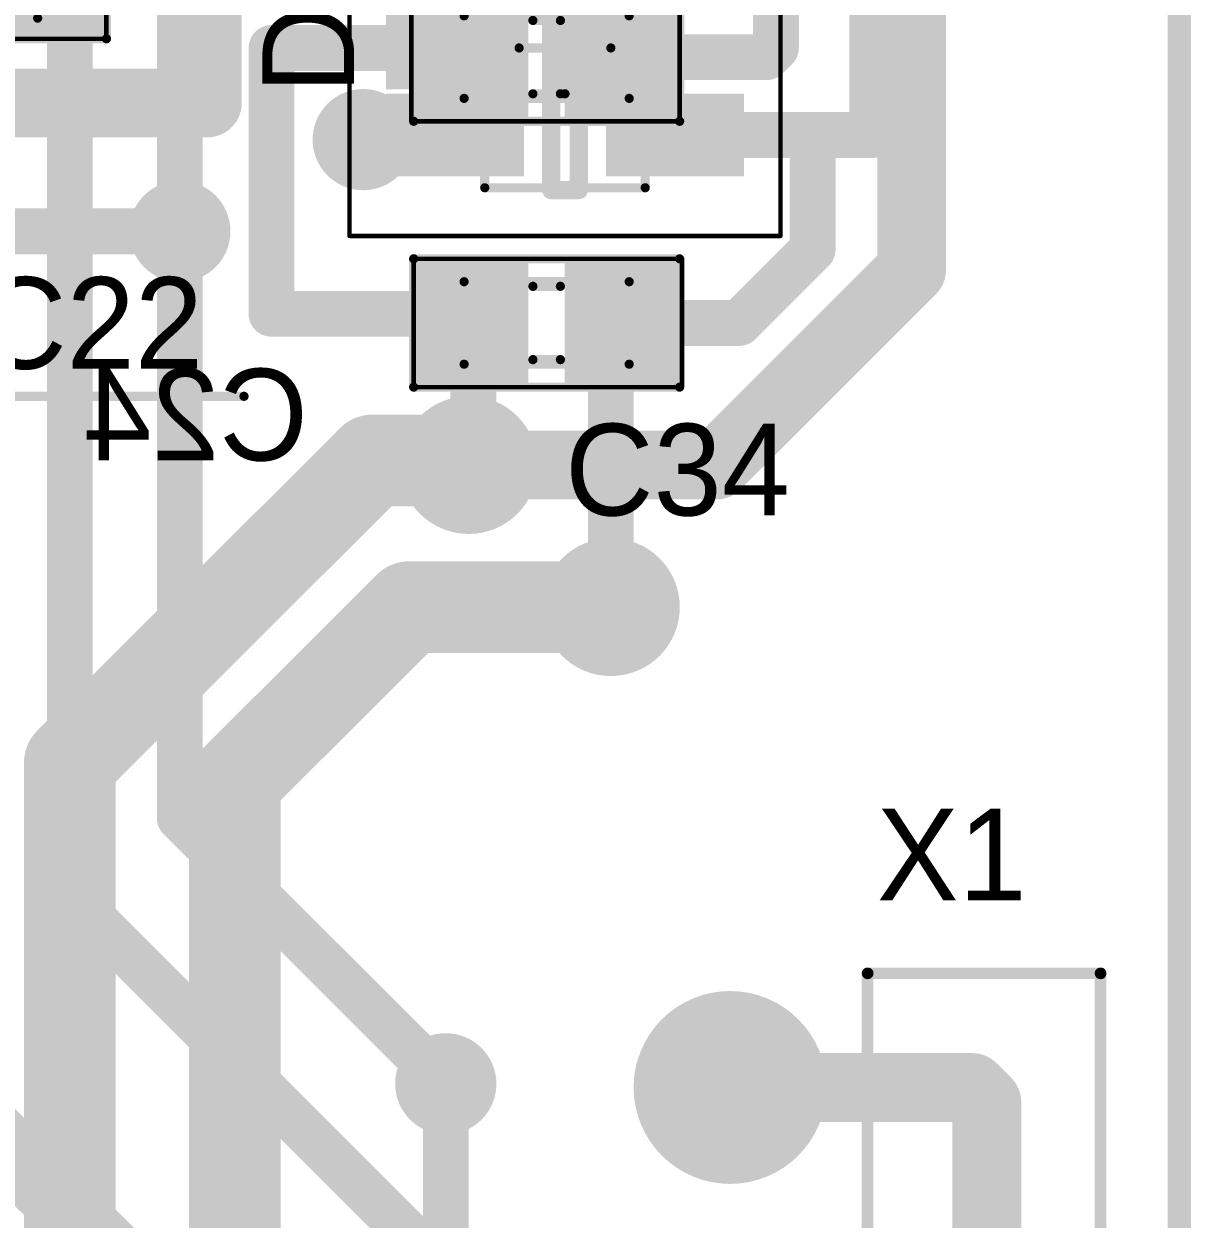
# Model space of a CAD drawing. Header units: millimetres. Extents: x 29.9 to 75.1, y 29.9 to 100.1.
# Drawn here: x 62.4 to 75.13, y 72.42 to 85.46 of the extents above; entities that cross this region are included whole.
import ezdxf

# ---------------------------------------------------------------- set-up
doc = ezdxf.new("R2010")
doc.units = ezdxf.units.MM
for name, color, linetype in [('BottomLayer', 5, 'Continuous'), ('BottomOverlay', 54, 'Continuous'), ('BottomPaste', 16, 'Continuous'), ('BottomSolder', 6, 'Continuous'), ('Mechanical1', 6, 'Continuous'), ('Mechanical13', 56, 'Continuous'), ('Mechanical15', 56, 'Continuous'), ('MultiLayer', 9, 'Continuous'), ('PadHoleLayer', 156, 'Continuous'), ('TopLayer', 1, 'Continuous'), ('TopOverlay', 2, 'Continuous'), ('TopPaste', 8, 'Continuous'), ('TopSolder', 216, 'Continuous'), ('ViaHoleLayer', 16, 'Continuous')]:
    doc.layers.add(name, color=color, linetype=linetype)

# ---------------------------------------------------------------- blocks, each defined once
blk = doc.blocks.new('PLS_R_1X8__22_28_9080_MPLEX__1223')
at = {"layer": 'BottomLayer', "const_width": 0.95}
blk.add_lwpolyline([(10.955, 0, 1), (11.905, 0, 1)], format="xyb", close=True, dxfattribs=at)
at = {"layer": 'BottomSolder', "const_width": 1.052}
blk.add_lwpolyline([(10.904, 0, 1), (11.956, 0, 1)], format="xyb", close=True, dxfattribs=at)
at = {"layer": 'MultiLayer', "const_width": 0.95}
blk.add_lwpolyline([(10.955, 0, 1), (11.905, 0, 1)], format="xyb", close=True, dxfattribs=at)
at = {"layer": 'PadHoleLayer', "const_width": 0.5}
blk.add_lwpolyline([(11.18, 0, 1), (11.68, 0, 1)], format="xyb", close=True, dxfattribs=at)
at = {"layer": 'TopLayer', "const_width": 0.95}
blk.add_lwpolyline([(10.955, 0, 1), (11.905, 0, 1)], format="xyb", close=True, dxfattribs=at)
at = {"layer": 'TopOverlay', "const_width": 0.127}
for points in [[(-7.62, -1.5), (12.675, -1.5)], [(12.675, -1.5), (12.675, -4.04)], [(-7.62, -4.04), (12.675, -4.04)]]:
    blk.add_lwpolyline(points, dxfattribs=at)
at = {"layer": 'TopOverlay', "const_width": 0.0635}
for points in [[(12.643, -1.5, 1), (12.707, -1.5, 1)], [(12.643, -1.5, 1), (12.707, -1.5, 1)], [(12.643, -4.04, 1), (12.707, -4.04, 1)], [(12.643, -4.04, 1), (12.707, -4.04, 1)]]:
    blk.add_lwpolyline(points, format="xyb", close=True, dxfattribs=at)
at = {"layer": 'TopSolder', "const_width": 1.052}
blk.add_lwpolyline([(10.904, 0, 1), (11.956, 0, 1)], format="xyb", close=True, dxfattribs=at)
blk = doc.blocks.new('TI_DBV5_M_1261')
at = {"layer": 'Mechanical13', "const_width": 0.1}
for points in [[(-0.875, -1.525), (-0.875, 1.525)], [(-0.875, 1.525), (0.875, 1.525)], [(0.875, -1.525), (0.875, 1.525)], [(-0.875, -1.525), (0.875, -1.525)]]:
    blk.add_lwpolyline(points, dxfattribs=at)
at = {"layer": 'Mechanical13', "const_width": 0.05}
for points in [[(-0.9, 1.525, 1), (-0.85, 1.525, 1)], [(-0.9, 1.525, 1), (-0.85, 1.525, 1)], [(0.85, 1.525, 1), (0.9, 1.525, 1)], [(0.85, 1.525, 1), (0.9, 1.525, 1)], [(-0.9, -1.525, 1), (-0.85, -1.525, 1)], [(-0.9, -1.525, 1), (-0.85, -1.525, 1)], [(0.85, -1.525, 1), (0.9, -1.525, 1)], [(0.85, -1.525, 1), (0.9, -1.525, 1)]]:
    blk.add_lwpolyline(points, format="xyb", close=True, dxfattribs=at)
at = {"layer": 'Mechanical15'}
for points, const_width in [([(-2.35, -2.05), (-2.35, 2.05)], 0.05), ([(-2.35, 2.05), (2.35, 2.05)], 0.05), ([(2.35, -2.05), (2.35, 2.05)], 0.05), ([(0, -0.5), (0, 0.5)], 0.1), ([(-0.5, 0), (0.5, 0)], 0.1), ([(-2.35, -2.05), (2.35, -2.05)], 0.05)]:
    blk.add_lwpolyline(points, dxfattribs=dict(at, const_width=const_width))
for points, const_width in [([(-2.362, 2.05, 1), (-2.338, 2.05, 1)], 0.025), ([(-2.362, 2.05, 1), (-2.338, 2.05, 1)], 0.025), ([(2.338, 2.05, 1), (2.362, 2.05, 1)], 0.025), ([(2.338, 2.05, 1), (2.362, 2.05, 1)], 0.025), ([(-0.025, 0.5, 1), (0.025, 0.5, 1)], 0.05), ([(-0.525, 0, 1), (-0.475, 0, 1)], 0.05), ([(0.475, 0, 1), (0.525, 0, 1)], 0.05), ([(-0.025, -0.5, 1), (0.025, -0.5, 1)], 0.05), ([(-2.362, -2.05, 1), (-2.338, -2.05, 1)], 0.025), ([(-2.362, -2.05, 1), (-2.338, -2.05, 1)], 0.025), ([(2.338, -2.05, 1), (2.362, -2.05, 1)], 0.025), ([(2.338, -2.05, 1), (2.362, -2.05, 1)], 0.025)]:
    blk.add_lwpolyline(points, format="xyb", close=True, dxfattribs=dict(at, const_width=const_width))
at = {"layer": 'TopLayer'}
for points in [[(-0.55, 0.6), (-0.55, 1.3), (-1.85, 0.6), (-1.85, 1.3)], [(1.85, 0.6), (1.85, 1.3), (0.55, 0.6), (0.55, 1.3)], [(-0.55, -0.35), (-0.55, 0.35), (-1.85, -0.35), (-1.85, 0.35)], [(-0.55, -1.3), (-0.55, -0.6), (-1.85, -1.3), (-1.85, -0.6)], [(1.85, -1.3), (1.85, -0.6), (0.55, -1.3), (0.55, -0.6)]]:
    blk.add_solid(points, dxfattribs=at)
at = {"layer": 'TopOverlay'}
for points, const_width in [([(-1.075, 1.85, 1), (-1.325, 1.85, 1)], 0.25), ([(-1.388, 1.85, 1), (-1.263, 1.85, 1)], 0.125), ([(-1.137, 1.85, 1), (-1.012, 1.85, 1)], 0.125), ([(-0.2, 1.55, 1), (-0.1, 1.55, 1)], 0.1), ([(-0.2, 1.55, 1), (-0.1, 1.55, 1)], 0.1), ([(0.1, 1.55, 1), (0.2, 1.55, 1)], 0.1), ([(0.1, 1.55, 1), (0.2, 1.55, 1)], 0.1), ([(-0.2, -1.55, 1), (-0.1, -1.55, 1)], 0.1), ([(-0.2, -1.55, 1), (-0.1, -1.55, 1)], 0.1), ([(0.1, -1.55, 1), (0.2, -1.55, 1)], 0.1), ([(0.1, -1.55, 1), (0.2, -1.55, 1)], 0.1)]:
    blk.add_lwpolyline(points, format="xyb", close=True, dxfattribs=dict(at, const_width=const_width))
at = {"layer": 'TopOverlay', "const_width": 0.2}
for points in [[(-0.15, 1.55), (0.15, 1.55)], [(-0.15, -1.55), (-0.15, 1.55)], [(0.15, -1.55), (0.15, 1.55)], [(-0.15, -1.55), (0.15, -1.55)]]:
    blk.add_lwpolyline(points, dxfattribs=at)
at = {"layer": 'TopPaste'}
for points in [[(-0.55, 0.6), (-0.55, 1.3), (-1.85, 0.6), (-1.85, 1.3)], [(1.85, 0.6), (1.85, 1.3), (0.55, 0.6), (0.55, 1.3)], [(-0.55, -0.35), (-0.55, 0.35), (-1.85, -0.35), (-1.85, 0.35)], [(-0.55, -1.3), (-0.55, -0.6), (-1.85, -1.3), (-1.85, -0.6)], [(1.85, -1.3), (1.85, -0.6), (0.55, -1.3), (0.55, -0.6)]]:
    blk.add_solid(points, dxfattribs=at)
at = {"layer": 'TopSolder'}
for points in [[(-0.448, 0.498), (-0.448, 1.402), (-1.952, 0.498), (-1.952, 1.402)], [(1.952, 0.498), (1.952, 1.402), (0.448, 0.498), (0.448, 1.402)], [(-0.448, -0.452), (-0.448, 0.452), (-1.952, -0.452), (-1.952, 0.452)], [(-0.448, -1.402), (-0.448, -0.498), (-1.952, -1.402), (-1.952, -0.498)], [(1.952, -1.402), (1.952, -0.498), (0.448, -1.402), (0.448, -0.498)]]:
    blk.add_solid(points, dxfattribs=at)
blk = doc.blocks.new('SMD_C_0603_B_1275')
at = {"layer": 'BottomLayer'}
for points in [[(-1.3, 0.55), (-1.3, -0.55), (-0.3, 0.55), (-0.3, -0.55)], [(0.3, 0.55), (0.3, -0.55), (1.3, 0.55), (1.3, -0.55)]]:
    blk.add_solid(points, dxfattribs=at)
at = {"layer": 'BottomOverlay', "const_width": 0.1}
for points in [[(-1.45, 0.7), (1.45, 0.7)], [(-1.45, -0.7), (-1.45, 0.7)], [(1.45, -0.7), (1.45, 0.7)], [(-0.15, 0.4), (0.15, 0.4)], [(-0.15, -0.4), (0.15, -0.4)], [(-1.45, -0.7), (1.45, -0.7)]]:
    blk.add_lwpolyline(points, dxfattribs=at)
at = {"layer": 'BottomOverlay', "const_width": 0.05}
for points in [[(-1.475, 0.7, 1), (-1.425, 0.7, 1)], [(-1.475, 0.7, 1), (-1.425, 0.7, 1)], [(1.425, 0.7, 1), (1.475, 0.7, 1)], [(1.425, 0.7, 1), (1.475, 0.7, 1)], [(-0.175, 0.4, 1), (-0.125, 0.4, 1)], [(0.125, 0.4, 1), (0.175, 0.4, 1)], [(-0.175, -0.4, 1), (-0.125, -0.4, 1)], [(0.125, -0.4, 1), (0.175, -0.4, 1)], [(-1.475, -0.7, 1), (-1.425, -0.7, 1)], [(-1.475, -0.7, 1), (-1.425, -0.7, 1)], [(1.425, -0.7, 1), (1.475, -0.7, 1)], [(1.425, -0.7, 1), (1.475, -0.7, 1)]]:
    blk.add_lwpolyline(points, format="xyb", close=True, dxfattribs=at)
at = {"layer": 'BottomPaste'}
for points in [[(-1.3, 0.55), (-1.3, -0.55), (-0.3, 0.55), (-0.3, -0.55)], [(0.3, 0.55), (0.3, -0.55), (1.3, 0.55), (1.3, -0.55)]]:
    blk.add_solid(points, dxfattribs=at)
at = {"layer": 'BottomSolder'}
for points in [[(-1.402, 0.652), (-1.402, -0.652), (-0.198, 0.652), (-0.198, -0.652)], [(0.198, 0.652), (0.198, -0.652), (1.402, 0.652), (1.402, -0.652)]]:
    blk.add_solid(points, dxfattribs=at)
at = {"layer": 'Mechanical13', "const_width": 0.1}
for points in [[(-0.9, 0.45), (0.9, 0.45)], [(-0.9, -0.45), (-0.9, 0.45)], [(0.9, -0.45), (0.9, 0.45)], [(-0.9, -0.45), (0.9, -0.45)]]:
    blk.add_lwpolyline(points, dxfattribs=at)
at = {"layer": 'Mechanical13', "const_width": 0.05}
for points in [[(-0.925, 0.45, 1), (-0.875, 0.45, 1)], [(-0.925, 0.45, 1), (-0.875, 0.45, 1)], [(0.875, 0.45, 1), (0.925, 0.45, 1)], [(0.875, 0.45, 1), (0.925, 0.45, 1)], [(-0.925, -0.45, 1), (-0.875, -0.45, 1)], [(-0.925, -0.45, 1), (-0.875, -0.45, 1)], [(0.875, -0.45, 1), (0.925, -0.45, 1)], [(0.875, -0.45, 1), (0.925, -0.45, 1)]]:
    blk.add_lwpolyline(points, format="xyb", close=True, dxfattribs=at)
at = {"layer": 'Mechanical15', "const_width": 0.05}
for points in [[(-1.475, 0.7), (1.45, 0.7)], [(-1.475, -0.7), (-1.475, 0.7)], [(1.45, -0.7), (1.45, 0.7)], [(-1.475, -0.7), (1.45, -0.7)]]:
    blk.add_lwpolyline(points, dxfattribs=at)
at = {"layer": 'Mechanical15', "const_width": 0.025}
for points in [[(-1.488, 0.7, 1), (-1.463, 0.7, 1)], [(-1.488, 0.7, 1), (-1.463, 0.7, 1)], [(1.438, 0.7, 1), (1.462, 0.7, 1)], [(1.438, 0.7, 1), (1.462, 0.7, 1)], [(-1.488, -0.7, 1), (-1.463, -0.7, 1)], [(-1.488, -0.7, 1), (-1.463, -0.7, 1)], [(1.438, -0.7, 1), (1.462, -0.7, 1)], [(1.438, -0.7, 1), (1.462, -0.7, 1)]]:
    blk.add_lwpolyline(points, format="xyb", close=True, dxfattribs=at)
blk = doc.blocks.new('SMD_C_0603_1276')
at = {"layer": 'Mechanical13', "const_width": 0.1}
for points in [[(0.9, 0.45), (-0.9, 0.45)], [(-0.9, 0.45), (-0.9, -0.45)], [(0.9, 0.45), (0.9, -0.45)], [(0.9, -0.45), (-0.9, -0.45)]]:
    blk.add_lwpolyline(points, dxfattribs=at)
at = {"layer": 'Mechanical13', "const_width": 0.05}
for points in [[(-0.925, 0.45, 1), (-0.875, 0.45, 1)], [(-0.925, 0.45, 1), (-0.875, 0.45, 1)], [(0.875, 0.45, 1), (0.925, 0.45, 1)], [(0.875, 0.45, 1), (0.925, 0.45, 1)], [(-0.925, -0.45, 1), (-0.875, -0.45, 1)], [(-0.925, -0.45, 1), (-0.875, -0.45, 1)], [(0.875, -0.45, 1), (0.925, -0.45, 1)], [(0.875, -0.45, 1), (0.925, -0.45, 1)]]:
    blk.add_lwpolyline(points, format="xyb", close=True, dxfattribs=at)
at = {"layer": 'Mechanical15', "const_width": 0.05}
for points in [[(1.45, 0.7), (-1.475, 0.7)], [(-1.475, 0.7), (-1.475, -0.7)], [(1.45, 0.7), (1.45, -0.7)], [(1.45, -0.7), (-1.475, -0.7)]]:
    blk.add_lwpolyline(points, dxfattribs=at)
at = {"layer": 'Mechanical15', "const_width": 0.025}
for points in [[(-1.488, 0.7, 1), (-1.463, 0.7, 1)], [(-1.488, 0.7, 1), (-1.463, 0.7, 1)], [(1.438, 0.7, 1), (1.462, 0.7, 1)], [(1.438, 0.7, 1), (1.462, 0.7, 1)], [(-1.488, -0.7, 1), (-1.463, -0.7, 1)], [(-1.488, -0.7, 1), (-1.463, -0.7, 1)], [(1.438, -0.7, 1), (1.462, -0.7, 1)], [(1.438, -0.7, 1), (1.462, -0.7, 1)]]:
    blk.add_lwpolyline(points, format="xyb", close=True, dxfattribs=at)
at = {"layer": 'TopLayer'}
for points in [[(-0.3, -0.55), (-0.3, 0.55), (-1.3, -0.55), (-1.3, 0.55)], [(1.3, -0.55), (1.3, 0.55), (0.3, -0.55), (0.3, 0.55)]]:
    blk.add_solid(points, dxfattribs=at)
at = {"layer": 'TopOverlay', "const_width": 0.1}
for points in [[(1.45, 0.7), (-1.45, 0.7)], [(-1.45, 0.7), (-1.45, -0.7)], [(1.45, 0.7), (1.45, -0.7)], [(0.15, 0.4), (-0.15, 0.4)], [(0.15, -0.4), (-0.15, -0.4)], [(1.45, -0.7), (-1.45, -0.7)]]:
    blk.add_lwpolyline(points, dxfattribs=at)
at = {"layer": 'TopOverlay', "const_width": 0.05}
for points in [[(-1.475, 0.7, 1), (-1.425, 0.7, 1)], [(-1.475, 0.7, 1), (-1.425, 0.7, 1)], [(1.425, 0.7, 1), (1.475, 0.7, 1)], [(1.425, 0.7, 1), (1.475, 0.7, 1)], [(-0.175, 0.4, 1), (-0.125, 0.4, 1)], [(0.125, 0.4, 1), (0.175, 0.4, 1)], [(-0.175, -0.4, 1), (-0.125, -0.4, 1)], [(0.125, -0.4, 1), (0.175, -0.4, 1)], [(-1.475, -0.7, 1), (-1.425, -0.7, 1)], [(-1.475, -0.7, 1), (-1.425, -0.7, 1)], [(1.425, -0.7, 1), (1.475, -0.7, 1)], [(1.425, -0.7, 1), (1.475, -0.7, 1)]]:
    blk.add_lwpolyline(points, format="xyb", close=True, dxfattribs=at)
at = {"layer": 'TopPaste'}
for points in [[(-0.3, -0.55), (-0.3, 0.55), (-1.3, -0.55), (-1.3, 0.55)], [(1.3, -0.55), (1.3, 0.55), (0.3, -0.55), (0.3, 0.55)]]:
    blk.add_solid(points, dxfattribs=at)
at = {"layer": 'TopSolder'}
for points in [[(-0.198, -0.652), (-0.198, 0.652), (-1.402, -0.652), (-1.402, 0.652)], [(1.402, -0.652), (1.402, 0.652), (0.198, -0.652), (0.198, 0.652)]]:
    blk.add_solid(points, dxfattribs=at)
blk = doc.blocks.new('SMD_C_0805_B_1305')
at = {"layer": 'BottomLayer'}
for points in [[(-1.65, 0.75), (-1.65, -0.75), (-0.45, 0.75), (-0.45, -0.75)], [(0.45, 0.75), (0.45, -0.75), (1.65, 0.75), (1.65, -0.75)]]:
    blk.add_solid(points, dxfattribs=at)
at = {"layer": 'BottomOverlay', "const_width": 0.1}
for points in [[(1.8, 0.9), (-1.8, 0.9)], [(-1.8, 0.9), (-1.8, -0.9)], [(1.8, 0.9), (1.8, -0.9)], [(0.35, 0.675), (-0.35, 0.675)], [(0.35, -0.675), (-0.35, -0.675)], [(1.8, -0.9), (-1.8, -0.9)]]:
    blk.add_lwpolyline(points, dxfattribs=at)
at = {"layer": 'BottomOverlay', "const_width": 0.05}
for points in [[(-1.825, 0.9, 1), (-1.775, 0.9, 1)], [(-1.825, 0.9, 1), (-1.775, 0.9, 1)], [(1.775, 0.9, 1), (1.825, 0.9, 1)], [(1.775, 0.9, 1), (1.825, 0.9, 1)], [(-0.375, 0.675, 1), (-0.325, 0.675, 1)], [(0.325, 0.675, 1), (0.375, 0.675, 1)], [(-0.375, -0.675, 1), (-0.325, -0.675, 1)], [(0.325, -0.675, 1), (0.375, -0.675, 1)], [(-1.825, -0.9, 1), (-1.775, -0.9, 1)], [(-1.825, -0.9, 1), (-1.775, -0.9, 1)], [(1.775, -0.9, 1), (1.825, -0.9, 1)], [(1.775, -0.9, 1), (1.825, -0.9, 1)]]:
    blk.add_lwpolyline(points, format="xyb", close=True, dxfattribs=at)
at = {"layer": 'BottomPaste'}
for points in [[(-1.65, 0.75), (-1.65, -0.75), (-0.45, 0.75), (-0.45, -0.75)], [(0.45, 0.75), (0.45, -0.75), (1.65, 0.75), (1.65, -0.75)]]:
    blk.add_solid(points, dxfattribs=at)
at = {"layer": 'BottomSolder'}
for points in [[(-1.752, 0.852), (-1.752, -0.852), (-0.348, 0.852), (-0.348, -0.852)], [(0.348, 0.852), (0.348, -0.852), (1.752, 0.852), (1.752, -0.852)]]:
    blk.add_solid(points, dxfattribs=at)
at = {"layer": 'Mechanical13', "const_width": 0.1}
for points in [[(-1.05, 0.675), (-1.05, -0.675)], [(1.05, 0.675), (-1.05, 0.675)], [(1.05, 0.675), (1.05, -0.675)], [(1.05, -0.675), (-1.05, -0.675)]]:
    blk.add_lwpolyline(points, dxfattribs=at)
at = {"layer": 'Mechanical13', "const_width": 0.05}
for points in [[(-1.075, 0.675, 1), (-1.025, 0.675, 1)], [(-1.075, 0.675, 1), (-1.025, 0.675, 1)], [(1.025, 0.675, 1), (1.075, 0.675, 1)], [(1.025, 0.675, 1), (1.075, 0.675, 1)], [(-1.075, -0.675, 1), (-1.025, -0.675, 1)], [(-1.075, -0.675, 1), (-1.025, -0.675, 1)], [(1.025, -0.675, 1), (1.075, -0.675, 1)], [(1.025, -0.675, 1), (1.075, -0.675, 1)]]:
    blk.add_lwpolyline(points, format="xyb", close=True, dxfattribs=at)
at = {"layer": 'Mechanical15', "const_width": 0.05}
for points in [[(-1.8, 0.9), (-1.8, -0.9)], [(1.825, 0.9), (-1.8, 0.9)], [(1.825, 0.9), (1.825, -0.9)], [(1.825, -0.9), (-1.8, -0.9)]]:
    blk.add_lwpolyline(points, dxfattribs=at)
at = {"layer": 'Mechanical15', "const_width": 0.025}
for points in [[(-1.812, 0.9, 1), (-1.787, 0.9, 1)], [(-1.812, 0.9, 1), (-1.787, 0.9, 1)], [(1.813, 0.9, 1), (1.837, 0.9, 1)], [(1.813, 0.9, 1), (1.837, 0.9, 1)], [(-1.812, -0.9, 1), (-1.787, -0.9, 1)], [(-1.812, -0.9, 1), (-1.787, -0.9, 1)], [(1.813, -0.9, 1), (1.837, -0.9, 1)], [(1.813, -0.9, 1), (1.837, -0.9, 1)]]:
    blk.add_lwpolyline(points, format="xyb", close=True, dxfattribs=at)

msp = doc.modelspace()

# ---------------------------------------------------------------- linework, layer by layer
at = {"layer": 'BottomLayer'}
for points, const_width in [([(72.079, 82.779), (72.079, 89.821)], 0.75), ([(64.4, 84.6), (64.4, 86.1)], 0.75), ([(70.6, 85.2), (70.6, 86.2)], 0.5), ([(70.5, 85.1), (70.6, 85.2)], 0.5), ([(67.3, 84.3), (67.3, 85.1)], 0.5), ([(68.9, 85.1), (70.5, 85.1)], 0.5), ([(60.5, 84.6), (64.4, 84.6)], 0.75), ([(67.2, 84.2), (67.3, 84.3)], 0.5), ([(66.1, 84.2), (67.2, 84.2)], 0.5), ([(61.8, 83.2), (64.1, 83.2)], 0.5), ([(69.95, 80.65), (72.079, 82.779)], 0.75), ([(62.9, 77.4), (66.2, 80.7)], 1), ([(66.2, 80.7), (67.2, 80.7)], 1), ([(67.2, 80.7), (67.25, 80.65)], 1), ([(67.25, 80.65), (69.95, 80.65)], 0.75), ([(64.7, 77.2), (66.6, 79.1)], 1), ([(66.6, 79.1), (68.8, 79.1)], 1), ([(62.9, 66.7), (62.9, 77.4)], 1), ([(64.7, 65.1), (64.7, 77.2)], 1), ([(70.1, 73.86), (72.74, 73.86)], 0.75), ([(72.74, 73.86), (72.9, 73.7)], 0.75), ([(67, 70.9), (67, 73.9)], 0.5), ([(72.9, 66.3), (72.9, 73.7)], 0.75)]:
    msp.add_lwpolyline(points, dxfattribs=dict(at, const_width=const_width))
for points, const_width in [([(70.475, 85.2, 1), (70.725, 85.2, 1)], 0.25), ([(70.475, 85.2, 1), (70.725, 85.2, 1)], 0.25), ([(67.175, 85.1, 1), (67.425, 85.1, 1)], 0.25), ([(68.775, 85.1, 1), (69.025, 85.1, 1)], 0.25), ([(70.375, 85.1, 1), (70.625, 85.1, 1)], 0.25), ([(70.375, 85.1, 1), (70.625, 85.1, 1)], 0.25), ([(64.213, 84.6, 1), (64.588, 84.6, 1)], 0.375), ([(64.213, 84.6, 1), (64.588, 84.6, 1)], 0.375), ([(65.875, 84.2, 1), (66.325, 84.2, 1)], 0.45), ([(67.175, 84.3, 1), (67.425, 84.3, 1)], 0.25), ([(67.175, 84.3, 1), (67.425, 84.3, 1)], 0.25), ([(65.975, 84.2, 1), (66.225, 84.2, 1)], 0.25), ([(67.075, 84.2, 1), (67.325, 84.2, 1)], 0.25), ([(67.075, 84.2, 1), (67.325, 84.2, 1)], 0.25), ([(63.875, 83.2, 1), (64.325, 83.2, 1)], 0.45), ([(63.975, 83.2, 1), (64.225, 83.2, 1)], 0.25), ([(71.892, 82.779, 1), (72.267, 82.779, 1)], 0.375), ([(71.892, 82.779, 1), (72.267, 82.779, 1)], 0.375), ([(66.925, 80.65, 1), (67.575, 80.65, 1)], 0.65), ([(65.95, 80.7, 1), (66.45, 80.7, 1)], 0.5), ([(65.95, 80.7, 1), (66.45, 80.7, 1)], 0.5), ([(66.95, 80.7, 1), (67.45, 80.7, 1)], 0.5), ([(66.95, 80.7, 1), (67.45, 80.7, 1)], 0.5), ([(67, 80.65, 1), (67.5, 80.65, 1)], 0.5), ([(67.062, 80.65, 1), (67.438, 80.65, 1)], 0.375), ([(69.762, 80.65, 1), (70.138, 80.65, 1)], 0.375), ([(69.762, 80.65, 1), (70.138, 80.65, 1)], 0.375), ([(68.475, 79.1, 1), (69.125, 79.1, 1)], 0.65), ([(66.35, 79.1, 1), (66.85, 79.1, 1)], 0.5), ([(66.35, 79.1, 1), (66.85, 79.1, 1)], 0.5), ([(68.55, 79.1, 1), (69.05, 79.1, 1)], 0.5), ([(62.65, 77.4, 1), (63.15, 77.4, 1)], 0.5), ([(62.65, 77.4, 1), (63.15, 77.4, 1)], 0.5), ([(64.45, 77.2, 1), (64.95, 77.2, 1)], 0.5), ([(64.45, 77.2, 1), (64.95, 77.2, 1)], 0.5), ([(66.775, 73.9, 1), (67.225, 73.9, 1)], 0.45), ([(69.913, 73.86, 1), (70.288, 73.86, 1)], 0.375), ([(72.553, 73.86, 1), (72.928, 73.86, 1)], 0.375), ([(72.553, 73.86, 1), (72.928, 73.86, 1)], 0.375), ([(66.875, 73.9, 1), (67.125, 73.9, 1)], 0.25), ([(72.713, 73.7, 1), (73.088, 73.7, 1)], 0.375), ([(72.713, 73.7, 1), (73.088, 73.7, 1)], 0.375)]:
    msp.add_lwpolyline(points, format="xyb", close=True, dxfattribs=dict(at, const_width=const_width))
at = {"layer": 'BottomSolder'}
for points, const_width in [([(65.824, 84.2, 1), (66.376, 84.2, 1)], 0.552), ([(63.824, 83.2, 1), (64.376, 83.2, 1)], 0.552), ([(66.874, 80.65, 1), (67.626, 80.65, 1)], 0.752), ([(68.424, 79.1, 1), (69.176, 79.1, 1)], 0.752), ([(66.724, 73.9, 1), (67.276, 73.9, 1)], 0.552)]:
    msp.add_lwpolyline(points, format="xyb", close=True, dxfattribs=dict(at, const_width=const_width))
at = {"layer": 'Mechanical1', "const_width": 0.254}
msp.add_lwpolyline([(75, 30), (75, 100)], dxfattribs=at)
at = {"layer": 'MultiLayer'}
for points, const_width in [([(65.875, 84.2, 1), (66.325, 84.2, 1)], 0.45), ([(63.875, 83.2, 1), (64.325, 83.2, 1)], 0.45), ([(66.925, 80.65, 1), (67.575, 80.65, 1)], 0.65), ([(68.475, 79.1, 1), (69.125, 79.1, 1)], 0.65), ([(66.775, 73.9, 1), (67.225, 73.9, 1)], 0.45)]:
    msp.add_lwpolyline(points, format="xyb", close=True, dxfattribs=dict(at, const_width=const_width))
at = {"layer": 'TopLayer'}
for points, const_width in [([(64.1, 83.2), (64.1, 94.7)], 0.5), ([(62.9, 75.954), (62.9, 87.2)], 0.5), ([(71.65, 84.25), (71.65, 85.751)], 0.5), ([(65.1, 82.3), (65.1, 85.2)], 0.5), ([(65.1, 85.2), (67.1, 85.2)], 0.5), ([(65.95, 84.25), (66, 84.2)], 0.5), ([(65.95, 84.25), (67.1, 84.25)], 0.5), ([(69.5, 84.25), (70.85, 84.25)], 0.5), ([(70.85, 84.25), (71.65, 84.25)], 0.5), ([(70.85, 84.25), (71, 84.1)], 0.5), ([(66, 84.2), (66.1, 84.2)], 0.5), ([(71, 83), (71, 84.1)], 0.5), ([(64.1, 76.8), (64.1, 83.2)], 0.5), ([(70.2, 82.2), (71, 83)], 0.5), ([(65.1, 82.3), (67.2, 82.3)], 0.5), ([(67.2, 82.3), (67.3, 82.2)], 0.5), ([(67.3, 80.7), (67.3, 82.2)], 0.5), ([(68.8, 82.1), (68.9, 82.2)], 0.5), ([(68.9, 82.2), (70.2, 82.2)], 0.5), ([(68.8, 79.1), (68.8, 82.1)], 0.5), ([(67.25, 80.65), (67.3, 80.7)], 0.5), ([(64.1, 76.8), (67, 73.9)], 0.5), ([(59.6, 75.8), (67.7, 67.7)], 0.75), ([(62.9, 75.954), (67.534, 71.32)], 0.5)]:
    msp.add_lwpolyline(points, dxfattribs=dict(at, const_width=const_width))
for points, const_width in [([(64.975, 85.2, 1), (65.225, 85.2, 1)], 0.25), ([(64.975, 85.2, 1), (65.225, 85.2, 1)], 0.25), ([(66.975, 85.2, 1), (67.225, 85.2, 1)], 0.25), ([(65.875, 84.2, 1), (66.325, 84.2, 1)], 0.45), ([(65.825, 84.25, 1), (66.075, 84.25, 1)], 0.25), ([(65.825, 84.25, 1), (66.075, 84.25, 1)], 0.25), ([(66.975, 84.25, 1), (67.225, 84.25, 1)], 0.25), ([(69.375, 84.25, 1), (69.625, 84.25, 1)], 0.25), ([(70.725, 84.25, 1), (70.975, 84.25, 1)], 0.25), ([(70.725, 84.25, 1), (70.975, 84.25, 1)], 0.25), ([(70.725, 84.25, 1), (70.975, 84.25, 1)], 0.25), ([(71.525, 84.25, 1), (71.775, 84.25, 1)], 0.25), ([(71.525, 84.25, 1), (71.775, 84.25, 1)], 0.25), ([(65.875, 84.2, 1), (66.125, 84.2, 1)], 0.25), ([(65.875, 84.2, 1), (66.125, 84.2, 1)], 0.25), ([(65.975, 84.2, 1), (66.225, 84.2, 1)], 0.25), ([(70.875, 84.1, 1), (71.125, 84.1, 1)], 0.25), ([(70.875, 84.1, 1), (71.125, 84.1, 1)], 0.25), ([(63.875, 83.2, 1), (64.325, 83.2, 1)], 0.45), ([(63.975, 83.2, 1), (64.225, 83.2, 1)], 0.25), ([(63.975, 83.2, 1), (64.225, 83.2, 1)], 0.25), ([(70.875, 83, 1), (71.125, 83, 1)], 0.25), ([(70.875, 83, 1), (71.125, 83, 1)], 0.25), ([(64.975, 82.3, 1), (65.225, 82.3, 1)], 0.25), ([(64.975, 82.3, 1), (65.225, 82.3, 1)], 0.25), ([(67.075, 82.3, 1), (67.325, 82.3, 1)], 0.25), ([(67.075, 82.3, 1), (67.325, 82.3, 1)], 0.25), ([(67.175, 82.2, 1), (67.425, 82.2, 1)], 0.25), ([(67.175, 82.2, 1), (67.425, 82.2, 1)], 0.25), ([(68.775, 82.2, 1), (69.025, 82.2, 1)], 0.25), ([(68.775, 82.2, 1), (69.025, 82.2, 1)], 0.25), ([(70.075, 82.2, 1), (70.325, 82.2, 1)], 0.25), ([(70.075, 82.2, 1), (70.325, 82.2, 1)], 0.25), ([(68.675, 82.1, 1), (68.925, 82.1, 1)], 0.25), ([(68.675, 82.1, 1), (68.925, 82.1, 1)], 0.25), ([(66.925, 80.65, 1), (67.575, 80.65, 1)], 0.65), ([(67.125, 80.65, 1), (67.375, 80.65, 1)], 0.25), ([(67.175, 80.7, 1), (67.425, 80.7, 1)], 0.25), ([(67.175, 80.7, 1), (67.425, 80.7, 1)], 0.25), ([(68.475, 79.1, 1), (69.125, 79.1, 1)], 0.65), ([(68.675, 79.1, 1), (68.925, 79.1, 1)], 0.25), ([(63.975, 76.8, 1), (64.225, 76.8, 1)], 0.25), ([(63.975, 76.8, 1), (64.225, 76.8, 1)], 0.25), ([(62.775, 75.954, 1), (63.025, 75.954, 1)], 0.25), ([(62.775, 75.954, 1), (63.025, 75.954, 1)], 0.25), ([(66.775, 73.9, 1), (67.225, 73.9, 1)], 0.45), ([(66.875, 73.9, 1), (67.125, 73.9, 1)], 0.25)]:
    msp.add_lwpolyline(points, format="xyb", close=True, dxfattribs=dict(at, const_width=const_width))
at = {"layer": 'TopOverlay', "const_width": 0.1}
msp.add_lwpolyline([(61.7, 81.4), (64.8, 81.4)], dxfattribs=at)
at = {"layer": 'TopOverlay', "const_width": 0.05}
msp.add_lwpolyline([(64.775, 81.4, 1), (64.825, 81.4, 1)], format="xyb", close=True, dxfattribs=at)
at = {"layer": 'TopSolder'}
for points, const_width in [([(65.824, 84.2, 1), (66.376, 84.2, 1)], 0.552), ([(63.824, 83.2, 1), (64.376, 83.2, 1)], 0.552), ([(66.874, 80.65, 1), (67.626, 80.65, 1)], 0.752), ([(68.424, 79.1, 1), (69.176, 79.1, 1)], 0.752), ([(66.724, 73.9, 1), (67.276, 73.9, 1)], 0.552)]:
    msp.add_lwpolyline(points, format="xyb", close=True, dxfattribs=dict(at, const_width=const_width))
at = {"layer": 'ViaHoleLayer'}
for points, const_width in [([(65.975, 84.2, 1), (66.225, 84.2, 1)], 0.25), ([(63.975, 83.2, 1), (64.225, 83.2, 1)], 0.25), ([(67.075, 80.65, 1), (67.425, 80.65, 1)], 0.35), ([(68.625, 79.1, 1), (68.975, 79.1, 1)], 0.35), ([(66.875, 73.9, 1), (67.125, 73.9, 1)], 0.25)]:
    msp.add_lwpolyline(points, format="xyb", close=True, dxfattribs=dict(at, const_width=const_width))

# ---------------------------------------------------------------- block references
for name, p, rotation in [('TI_DBV5_M_1261', (68.3, 85.2), 360), ('SMD_C_0805_B_1305', (61.5, 86.2), 180), ('SMD_C_0603_B_1275', (68.1, 85.1), 360), ('SMD_C_0603_1276', (68.1, 82.2), 180), ('PLS_R_1X8__22_28_9080_MPLEX__1223', (70.1, 62.43), 90)]:
    msp.add_blockref(name, p, dxfattribs=dict(rotation=rotation))

# ---------------------------------------------------------------- texts
at = {"layer": 'BottomOverlay', "text_generation_flag": 2}
msp.add_text('C24', height=1, dxfattribs=at).set_placement((65.5, 80.7))
at = {"layer": 'TopOverlay'}
msp.add_text('DA4', height=1, rotation=90, dxfattribs=at).set_placement((66, 84.7))
for s, p in [('C22', (61.9, 81.7)), ('C34', (68.3, 80.1)), ('X1', (71.7, 75.9))]:
    msp.add_text(s, height=1, dxfattribs=at).set_placement(p)

doc.saveas('drawing.dxf')
